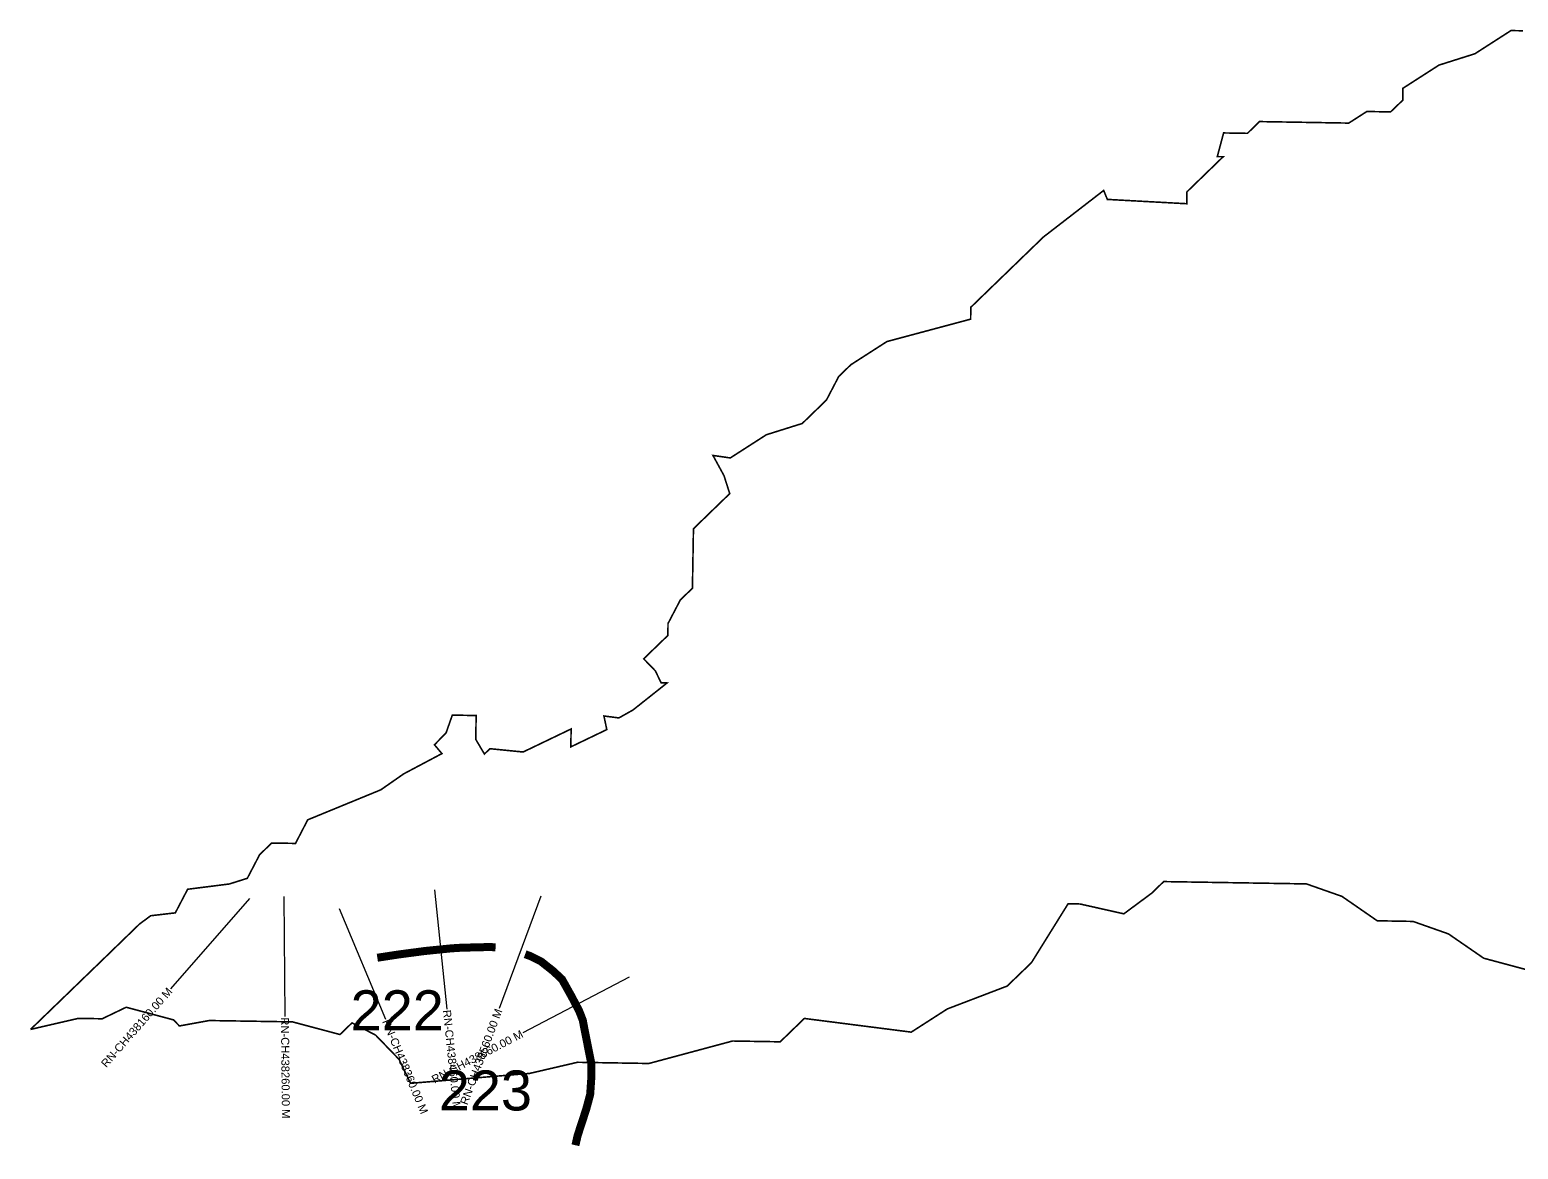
# Model space of a CAD drawing. Header units: metres. Extents: x 309852 to 314492, y 1921225 to 1923397.
# Drawn here: x 309852 to 311712, y 1921225 to 1922625 of the extents above; entities that cross this region are included whole.
import ezdxf
from ezdxf.enums import TextEntityAlignment as Align

# ---------------------------------------------------------------- set-up
doc = ezdxf.new("R2010")
doc.units = ezdxf.units.M
doc.header["$MEASUREMENT"] = 0
for name, color, linetype in [('ARTIFICIALLY PROTECTED', 4, 'Continuous'), ('CS', 134, 'Continuous'), ('CSMark', 6, 'Continuous')]:
    doc.layers.add(name, color=color, linetype=linetype)
doc.styles.get("Standard").update_dxf_attribs({"font": 'arial.ttf'})

msp = doc.modelspace()

# ---------------------------------------------------------------- linework, layer by layer
at = {"color": 6, "const_width": 2}
for points in [[(309852.9, 1921375.3), (309942.8, 1921462.2), (309988.9, 1921506.9), (310003, 1921517.4), (310033.8, 1921521), (310049.2, 1921550.5), (310101.3, 1921557.1), (310123.8, 1921564.2), (310139.1, 1921593.6), (310154.2, 1921608.3), (310184, 1921607.8), (310199.3, 1921637.3), (310290.6, 1921674.8), (310319.3, 1921694.8), (310367, 1921720.1), (310357.7, 1921731.1), (310372.2, 1921746), (310380, 1921768.2), (310409.8, 1921767.7), (310409.3, 1921737.9), (310420.1, 1921719.6), (310427.1, 1921726.2), (310468.5, 1921722.1), (310528.5, 1921750.9), (310528.1, 1921728.5), (310573.1, 1921750.1), (310569.5, 1921767.1), (310588.2, 1921764.7), (310605.8, 1921774.6), (310648.4, 1921808.4), (310641, 1921808.5), (310633.8, 1921823.5), (310619.2, 1921838.6), (310649.4, 1921867.8), (310649.6, 1921882.7), (310665, 1921912.2), (310680.1, 1921926.8), (310681.4, 1922001.2), (310726.7, 1922045.1), (310719.6, 1922067.5), (310705.8, 1922092.8), (310727.4, 1922089.7), (310772.5, 1922118.7), (310817.4, 1922132.8), (310847.6, 1922162.1), (310863, 1922191.6), (310878.1, 1922206.2), (310923.2, 1922235.2), (311027.8, 1922263.2), (311028.1, 1922278.1), (311118.8, 1922365.9), (311194.1, 1922424.1), (311198.7, 1922412.9), (311298, 1922407.5), (311298.2, 1922422.4), (311343.5, 1922466.3), (311336.1, 1922466.4), (311344, 1922496), (311373.8, 1922495.5), (311388.9, 1922510.2), (311500.4, 1922508.3), (311523, 1922522.8), (311552.7, 1922522.3), (311567.9, 1922536.9), (311568.1, 1922551.8), (311613.2, 1922580.8), (311658.1, 1922595), (311703.2, 1922624), (311718, 1922623.7)], [(311787.6, 1921432.5), (311669.1, 1921464.3), (311625, 1921494.7), (311580.7, 1921510.3), (311536, 1921511.1), (311491.9, 1921541.6), (311447.5, 1921557.2), (311269.1, 1921560.1), (311254, 1921545.5), (311219.3, 1921519.8), (311164.5, 1921532.1), (311149.6, 1921532.3), (311103.8, 1921458.7), (311073.5, 1921429.5), (310998.7, 1921400.9), (310953.6, 1921371.9), (310820, 1921389), (310789.8, 1921359.8), (310730.3, 1921360.8), (310625.7, 1921332.7), (310536.5, 1921334.2), (310476.7, 1921320.3), (310327.8, 1921307.9), (310313.4, 1921337.9), (310284.2, 1921368.1), (310254.7, 1921383.5), (310239.6, 1921368.9), (310180.3, 1921384.7), (310076.2, 1921386.4), (310038.9, 1921379.6), (310031.6, 1921387.2), (309972.4, 1921403), (309942.4, 1921388.6), (309912.6, 1921389.1), (309852.9, 1921375.3)]]:
    msp.add_lwpolyline(points, dxfattribs=at)
at = {"layer": 'ARTIFICIALLY PROTECTED', "const_width": 10, "flags": 128}
for points in [[(310286.3, 1921464.9), (310313.1, 1921469), (310345.7, 1921473.3), (310378.4, 1921476.6), (310390.8, 1921477.4), (310426.7, 1921478.3), (310434.1, 1921477.9)], [(310471, 1921469.3), (310477.6, 1921466.9), (310490.7, 1921460.4), (310506, 1921448.3), (310517.1, 1921437.9), (310529.5, 1921415.7), (310530.1, 1921414.5), (310538.5, 1921398.5), (310543.1, 1921386.7), (310545.2, 1921375.4), (310550.6, 1921348.3), (310553.9, 1921331.7), (310553.7, 1921314.3), (310552.3, 1921293.9), (310547.5, 1921276), (310536.6, 1921242.5), (310533.9, 1921230.5)]]:
    msp.add_lwpolyline(points, dxfattribs=at)
at = {"layer": 'CS'}
for p, q in [((310357.7, 1921549.9), (310373.1, 1921400.7)), ((310490.6, 1921542), (310438.4, 1921401.4)), ((310126.5, 1921539), (310027.8, 1921426.1)), ((310169.3, 1921541.4), (310170.8, 1921391.4)), ((310238.7, 1921526.6), (310296.4, 1921388.1)), ((310601.2, 1921440.4), (310468.2, 1921371))]:
    msp.add_line(p, q, dxfattribs=at)

# ---------------------------------------------------------------- texts
at = {"char_height": 50, "attachment_point": 1}
for s, insert in [('222', (310252.9, 1921424.2)), ('223', (310363.1, 1921324))]:
    msp.add_mtext_dynamic_manual_height_columns(s, width=84.374, gutter_width=1, heights=[74.2], dxfattribs=dict(at, insert=insert))
at = {"layer": 'CSMark'}
for s, rotation, p in [('RN-CH438160.00 M', 48.8323, (310027.1, 1921425.4)), ('RN-CH438560.00 M', 69.65, (310438.1, 1921400.5)), ('RN-CH438660.00 M', 27.5667, (310467.4, 1921370.5))]:
    msp.add_text(s, height=10, rotation=rotation, dxfattribs=at).set_placement(p, align=Align.MIDDLE_RIGHT)
for s, rotation, p in [('RN-CH438460.00 M', 275.8905, (310373.2, 1921399.7)), ('RN-CH438260.00 M', 270.5752, (310170.8, 1921390.4)), ('RN-CH438360.00 M', 292.6353, (310296.8, 1921387.2))]:
    msp.add_text(s, height=10, rotation=rotation, dxfattribs=at).set_placement(p, align=Align.MIDDLE_LEFT)

doc.saveas('drawing.dxf')
